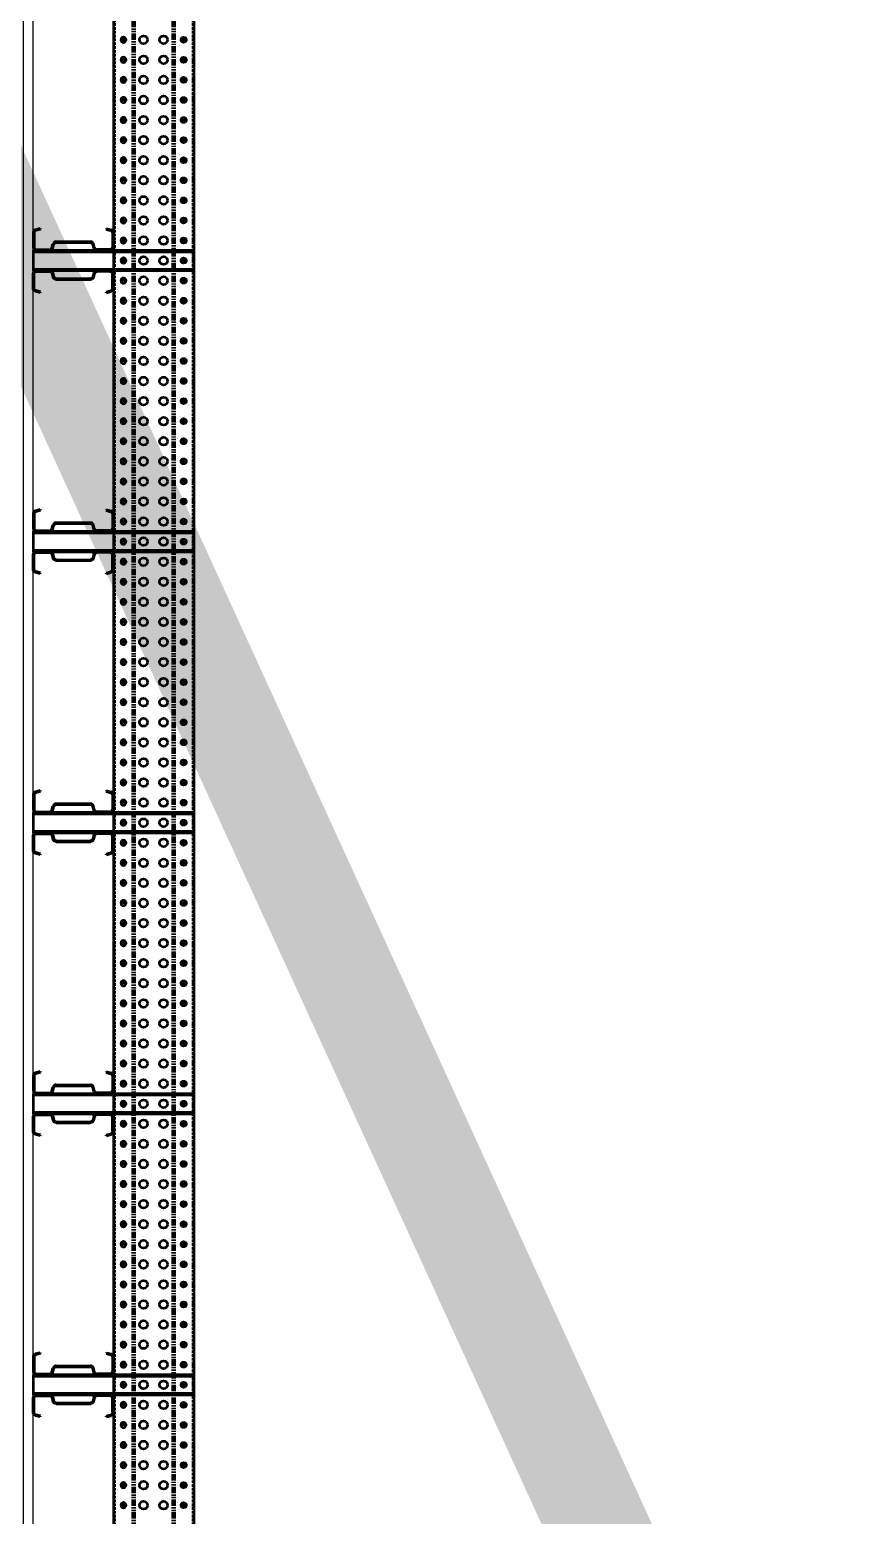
# Model space of a CAD drawing. Header units: millimetres. Extents: x -677815 to 476396, y -125373 to 39000.
# Drawn here: x 471321 to 473368, y -38630 to -34930 of the extents above; entities that cross this region are included whole.
import ezdxf

# ---------------------------------------------------------------- set-up
doc = ezdxf.new("R2010")
doc.units = ezdxf.units.MM
for name, pattern in [('Xref Rapid Pick$0$AM_ISO02W050', [7.5, 6, -1.5]), ('Xref Rapid Pick$0$AM_ISO02W050x2', [3.75, 3, -0.75]), ('Xref Rapid Pick$0$CENTER', [7, 4, -1, 1, -1]), ('Xref Rapid Pick$0$HIDDEN', [9.525, 6.35, -3.175]), ('Xref Rapid Pick$0$PHANTOM2', [31.75, 15.875, -3.175, 3.175, -3.175, 3.175, -3.175])]:
    doc.linetypes.add(name, pattern=pattern)
for name, color, linetype, lineweight in [('AM_BOR', 4, 'Continuous', 25), ('Xref Rapid Pick$0$AM_BOR', 4, 'Continuous', 25), ('Xref Rapid Pick$0$BEAM_SIGMA', 2, 'Continuous', 50), ('Xref Rapid Pick$0$S Cont 2.5', 7, 'Continuous', 50), ('Xref Rapid Pick$0$S Hidden', 9, 'Xref Rapid Pick$0$AM_ISO02W050', 25), ('Xref Rapid Pick$0$Side Channel', 1, 'Continuous', 25)]:
    doc.layers.add(name, color=color, linetype=linetype, lineweight=lineweight)
doc.layers.add('Xref Rapid Pick$0$B', color=4, linetype='Continuous')

# ---------------------------------------------------------------- blocks, each defined once
blk = doc.blocks.new('*U794')
for p, q in [((32175, 25), (-25, 25)), ((32175, -175), (-25, -175))]:
    blk.add_line(p, q)
at = {"color": 8, "linetype": 'Xref Rapid Pick$0$HIDDEN'}
for p, q in [((32175, 22.6), (-25, 22.6)), ((3293.5, 25), (3293.5, 22.6)), ((3306.5, 25), (3306.5, 22.6)), ((3343.5, 25), (3343.5, 22.6)), ((3356.5, 25), (3356.5, 22.6)), ((3393.5, 25), (3393.5, 22.6)), ((3406.5, 25), (3406.5, 22.6)), ((3443.5, 25), (3443.5, 22.6)), ((3456.5, 25), (3456.5, 22.6)), ((3493.5, 25), (3493.5, 22.6)), ((3506.5, 25), (3506.5, 22.6)), ((3543.5, 25), (3543.5, 22.6)), ((3556.5, 25), (3556.5, 22.6)), ((3593.5, 25), (3593.5, 22.6)), ((3606.5, 25), (3606.5, 22.6)), ((3643.5, 25), (3643.5, 22.6)), ((3656.5, 25), (3656.5, 22.6)), ((3693.5, 25), (3693.5, 22.6)), ((3706.5, 25), (3706.5, 22.6)), ((3743.5, 25), (3743.5, 22.6)), ((3756.5, 25), (3756.5, 22.6)), ((3793.5, 25), (3793.5, 22.6)), ((3806.5, 25), (3806.5, 22.6)), ((3843.5, 25), (3843.5, 22.6)), ((3856.5, 25), (3856.5, 22.6)), ((3893.5, 25), (3893.5, 22.6)), ((3906.5, 25), (3906.5, 22.6)), ((3943.5, 25), (3943.5, 22.6)), ((3956.5, 25), (3956.5, 22.6)), ((3993.5, 25), (3993.5, 22.6)), ((4006.5, 25), (4006.5, 22.6)), ((4043.5, 25), (4043.5, 22.6)), ((4056.5, 25), (4056.5, 22.6)), ((4093.5, 25), (4093.5, 22.6)), ((4106.5, 25), (4106.5, 22.6)), ((4143.5, 25), (4143.5, 22.6)), ((4156.5, 25), (4156.5, 22.6)), ((4193.5, 25), (4193.5, 22.6)), ((4206.5, 25), (4206.5, 22.6)), ((4243.5, 25), (4243.5, 22.6)), ((4256.5, 25), (4256.5, 22.6)), ((4293.5, 25), (4293.5, 22.6)), ((4306.5, 25), (4306.5, 22.6)), ((4343.5, 25), (4343.5, 22.6)), ((4356.5, 25), (4356.5, 22.6)), ((4393.5, 25), (4393.5, 22.6)), ((4406.5, 25), (4406.5, 22.6)), ((4443.5, 25), (4443.5, 22.6)), ((4456.5, 25), (4456.5, 22.6)), ((4493.5, 25), (4493.5, 22.6)), ((4506.5, 25), (4506.5, 22.6)), ((4543.5, 25), (4543.5, 22.6)), ((4556.5, 25), (4556.5, 22.6)), ((4593.5, 25), (4593.5, 22.6)), ((4606.5, 25), (4606.5, 22.6)), ((4643.5, 25), (4643.5, 22.6)), ((4656.5, 25), (4656.5, 22.6)), ((4693.5, 25), (4693.5, 22.6)), ((4706.5, 25), (4706.5, 22.6)), ((4743.5, 25), (4743.5, 22.6)), ((4756.5, 25), (4756.5, 22.6)), ((4793.5, 25), (4793.5, 22.6)), ((4806.5, 25), (4806.5, 22.6)), ((4843.5, 25), (4843.5, 22.6)), ((4856.5, 25), (4856.5, 22.6)), ((4893.5, 25), (4893.5, 22.6)), ((4906.5, 25), (4906.5, 22.6)), ((4943.5, 25), (4943.5, 22.6)), ((4956.5, 25), (4956.5, 22.6)), ((4993.5, 25), (4993.5, 22.6)), ((5006.5, 25), (5006.5, 22.6)), ((5043.5, 25), (5043.5, 22.6)), ((5056.5, 25), (5056.5, 22.6)), ((5093.5, 25), (5093.5, 22.6)), ((5106.5, 25), (5106.5, 22.6)), ((5143.5, 25), (5143.5, 22.6)), ((5156.5, 25), (5156.5, 22.6)), ((5193.5, 25), (5193.5, 22.6)), ((5206.5, 25), (5206.5, 22.6)), ((5243.5, 25), (5243.5, 22.6)), ((5256.5, 25), (5256.5, 22.6)), ((5293.5, 25), (5293.5, 22.6)), ((5306.5, 25), (5306.5, 22.6)), ((5343.5, 25), (5343.5, 22.6)), ((5356.5, 25), (5356.5, 22.6)), ((5393.5, 25), (5393.5, 22.6)), ((5406.5, 25), (5406.5, 22.6)), ((5443.5, 25), (5443.5, 22.6)), ((5456.5, 25), (5456.5, 22.6)), ((5493.5, 25), (5493.5, 22.6)), ((5506.5, 25), (5506.5, 22.6)), ((5543.5, 25), (5543.5, 22.6)), ((5556.5, 25), (5556.5, 22.6)), ((5593.5, 25), (5593.5, 22.6)), ((5606.5, 25), (5606.5, 22.6)), ((5643.5, 25), (5643.5, 22.6)), ((5656.5, 25), (5656.5, 22.6)), ((5693.5, 25), (5693.5, 22.6)), ((5706.5, 25), (5706.5, 22.6)), ((5743.5, 25), (5743.5, 22.6)), ((5756.5, 25), (5756.5, 22.6)), ((5793.5, 25), (5793.5, 22.6)), ((5806.5, 25), (5806.5, 22.6)), ((5843.5, 25), (5843.5, 22.6)), ((5856.5, 25), (5856.5, 22.6)), ((5893.5, 25), (5893.5, 22.6)), ((5906.5, 25), (5906.5, 22.6)), ((5943.5, 25), (5943.5, 22.6)), ((5956.5, 25), (5956.5, 22.6)), ((5993.5, 25), (5993.5, 22.6)), ((6006.5, 25), (6006.5, 22.6)), ((6043.5, 25), (6043.5, 22.6)), ((6056.5, 25), (6056.5, 22.6)), ((6093.5, 25), (6093.5, 22.6)), ((6106.5, 25), (6106.5, 22.6)), ((6143.5, 25), (6143.5, 22.6)), ((6156.5, 25), (6156.5, 22.6)), ((6193.5, 25), (6193.5, 22.6)), ((6206.5, 25), (6206.5, 22.6)), ((6243.5, 25), (6243.5, 22.6)), ((6256.5, 25), (6256.5, 22.6)), ((6293.5, 25), (6293.5, 22.6)), ((6306.5, 25), (6306.5, 22.6)), ((6343.5, 25), (6343.5, 22.6)), ((6356.5, 25), (6356.5, 22.6)), ((6393.5, 25), (6393.5, 22.6)), ((6406.5, 25), (6406.5, 22.6)), ((6443.5, 25), (6443.5, 22.6)), ((6456.5, 25), (6456.5, 22.6)), ((6493.5, 25), (6493.5, 22.6)), ((6506.5, 25), (6506.5, 22.6)), ((6543.5, 25), (6543.5, 22.6)), ((6556.5, 25), (6556.5, 22.6)), ((6593.5, 25), (6593.5, 22.6)), ((6606.5, 25), (6606.5, 22.6)), ((6643.5, 25), (6643.5, 22.6)), ((6656.5, 25), (6656.5, 22.6)), ((6693.5, 25), (6693.5, 22.6)), ((6706.5, 25), (6706.5, 22.6)), ((6743.5, 25), (6743.5, 22.6)), ((6756.5, 25), (6756.5, 22.6)), ((6793.5, 25), (6793.5, 22.6)), ((6806.5, 25), (6806.5, 22.6)), ((6843.5, 25), (6843.5, 22.6)), ((6856.5, 25), (6856.5, 22.6)), ((6893.5, 25), (6893.5, 22.6)), ((6906.5, 25), (6906.5, 22.6)), ((6943.5, 25), (6943.5, 22.6)), ((6956.5, 25), (6956.5, 22.6)), ((32175, -172.6), (-25, -172.6)), ((3293.5, -172.6), (3293.5, -175)), ((3306.5, -172.6), (3306.5, -175)), ((3343.5, -172.6), (3343.5, -175)), ((3356.5, -172.6), (3356.5, -175)), ((3393.5, -172.6), (3393.5, -175)), ((3406.5, -172.6), (3406.5, -175)), ((3443.5, -172.6), (3443.5, -175)), ((3456.5, -172.6), (3456.5, -175)), ((3493.5, -172.6), (3493.5, -175)), ((3506.5, -172.6), (3506.5, -175)), ((3543.5, -172.6), (3543.5, -175)), ((3556.5, -172.6), (3556.5, -175)), ((3593.5, -172.6), (3593.5, -175)), ((3606.5, -172.6), (3606.5, -175)), ((3643.5, -172.6), (3643.5, -175)), ((3656.5, -172.6), (3656.5, -175)), ((3693.5, -172.6), (3693.5, -175)), ((3706.5, -172.6), (3706.5, -175)), ((3743.5, -172.6), (3743.5, -175)), ((3756.5, -172.6), (3756.5, -175)), ((3793.5, -172.6), (3793.5, -175)), ((3806.5, -172.6), (3806.5, -175)), ((3843.5, -172.6), (3843.5, -175)), ((3856.5, -172.6), (3856.5, -175)), ((3893.5, -172.6), (3893.5, -175)), ((3906.5, -172.6), (3906.5, -175)), ((3943.5, -172.6), (3943.5, -175)), ((3956.5, -172.6), (3956.5, -175)), ((3993.5, -172.6), (3993.5, -175)), ((4006.5, -172.6), (4006.5, -175)), ((4043.5, -172.6), (4043.5, -175)), ((4056.5, -172.6), (4056.5, -175)), ((4093.5, -172.6), (4093.5, -175)), ((4106.5, -172.6), (4106.5, -175)), ((4143.5, -172.6), (4143.5, -175)), ((4156.5, -172.6), (4156.5, -175)), ((4193.5, -172.6), (4193.5, -175)), ((4206.5, -172.6), (4206.5, -175)), ((4243.5, -172.6), (4243.5, -175)), ((4256.5, -172.6), (4256.5, -175)), ((4293.5, -172.6), (4293.5, -175)), ((4306.5, -172.6), (4306.5, -175)), ((4343.5, -172.6), (4343.5, -175)), ((4356.5, -172.6), (4356.5, -175)), ((4393.5, -172.6), (4393.5, -175)), ((4406.5, -172.6), (4406.5, -175)), ((4443.5, -172.6), (4443.5, -175)), ((4456.5, -172.6), (4456.5, -175)), ((4493.5, -172.6), (4493.5, -175)), ((4506.5, -172.6), (4506.5, -175)), ((4543.5, -172.6), (4543.5, -175)), ((4556.5, -172.6), (4556.5, -175)), ((4593.5, -172.6), (4593.5, -175)), ((4606.5, -172.6), (4606.5, -175)), ((4643.5, -172.6), (4643.5, -175)), ((4656.5, -172.6), (4656.5, -175)), ((4693.5, -172.6), (4693.5, -175)), ((4706.5, -172.6), (4706.5, -175)), ((4743.5, -172.6), (4743.5, -175)), ((4756.5, -172.6), (4756.5, -175)), ((4793.5, -172.6), (4793.5, -175)), ((4806.5, -172.6), (4806.5, -175)), ((4843.5, -172.6), (4843.5, -175)), ((4856.5, -172.6), (4856.5, -175)), ((4893.5, -172.6), (4893.5, -175)), ((4906.5, -172.6), (4906.5, -175)), ((4943.5, -172.6), (4943.5, -175)), ((4956.5, -172.6), (4956.5, -175)), ((4993.5, -172.6), (4993.5, -175)), ((5006.5, -172.6), (5006.5, -175)), ((5043.5, -172.6), (5043.5, -175)), ((5056.5, -172.6), (5056.5, -175)), ((5093.5, -172.6), (5093.5, -175)), ((5106.5, -172.6), (5106.5, -175)), ((5143.5, -172.6), (5143.5, -175)), ((5156.5, -172.6), (5156.5, -175)), ((5193.5, -172.6), (5193.5, -175)), ((5206.5, -172.6), (5206.5, -175)), ((5243.5, -172.6), (5243.5, -175)), ((5256.5, -172.6), (5256.5, -175)), ((5293.5, -172.6), (5293.5, -175)), ((5306.5, -172.6), (5306.5, -175)), ((5343.5, -172.6), (5343.5, -175)), ((5356.5, -172.6), (5356.5, -175)), ((5393.5, -172.6), (5393.5, -175)), ((5406.5, -172.6), (5406.5, -175)), ((5443.5, -172.6), (5443.5, -175)), ((5456.5, -172.6), (5456.5, -175)), ((5493.5, -172.6), (5493.5, -175)), ((5506.5, -172.6), (5506.5, -175)), ((5543.5, -172.6), (5543.5, -175)), ((5556.5, -172.6), (5556.5, -175)), ((5593.5, -172.6), (5593.5, -175)), ((5606.5, -172.6), (5606.5, -175)), ((5643.5, -172.6), (5643.5, -175)), ((5656.5, -172.6), (5656.5, -175)), ((5693.5, -172.6), (5693.5, -175)), ((5706.5, -172.6), (5706.5, -175)), ((5743.5, -172.6), (5743.5, -175)), ((5756.5, -172.6), (5756.5, -175)), ((5793.5, -172.6), (5793.5, -175)), ((5806.5, -172.6), (5806.5, -175)), ((5843.5, -172.6), (5843.5, -175)), ((5856.5, -172.6), (5856.5, -175)), ((5893.5, -172.6), (5893.5, -175)), ((5906.5, -172.6), (5906.5, -175)), ((5943.5, -172.6), (5943.5, -175)), ((5956.5, -172.6), (5956.5, -175)), ((5993.5, -172.6), (5993.5, -175)), ((6006.5, -172.6), (6006.5, -175)), ((6043.5, -172.6), (6043.5, -175)), ((6056.5, -172.6), (6056.5, -175)), ((6093.5, -172.6), (6093.5, -175)), ((6106.5, -172.6), (6106.5, -175)), ((6143.5, -172.6), (6143.5, -175)), ((6156.5, -172.6), (6156.5, -175)), ((6193.5, -172.6), (6193.5, -175)), ((6206.5, -172.6), (6206.5, -175)), ((6243.5, -172.6), (6243.5, -175)), ((6256.5, -172.6), (6256.5, -175)), ((6293.5, -172.6), (6293.5, -175)), ((6306.5, -172.6), (6306.5, -175)), ((6343.5, -172.6), (6343.5, -175)), ((6356.5, -172.6), (6356.5, -175)), ((6393.5, -172.6), (6393.5, -175)), ((6406.5, -172.6), (6406.5, -175)), ((6443.5, -172.6), (6443.5, -175)), ((6456.5, -172.6), (6456.5, -175)), ((6493.5, -172.6), (6493.5, -175)), ((6506.5, -172.6), (6506.5, -175)), ((6543.5, -172.6), (6543.5, -175)), ((6556.5, -172.6), (6556.5, -175)), ((6593.5, -172.6), (6593.5, -175)), ((6606.5, -172.6), (6606.5, -175)), ((6643.5, -172.6), (6643.5, -175)), ((6656.5, -172.6), (6656.5, -175)), ((6693.5, -172.6), (6693.5, -175)), ((6706.5, -172.6), (6706.5, -175)), ((6743.5, -172.6), (6743.5, -175)), ((6756.5, -172.6), (6756.5, -175)), ((6793.5, -172.6), (6793.5, -175)), ((6806.5, -172.6), (6806.5, -175)), ((6843.5, -172.6), (6843.5, -175)), ((6856.5, -172.6), (6856.5, -175)), ((6893.5, -172.6), (6893.5, -175)), ((6906.5, -172.6), (6906.5, -175)), ((6943.5, -172.6), (6943.5, -175)), ((6956.5, -172.6), (6956.5, -175))]:
    blk.add_line(p, q, dxfattribs=at)
at = {"color": 8, "linetype": 'Xref Rapid Pick$0$CENTER'}
for p, q in [((3308.5, 0), (3291.5, 0)), ((3300, 27), (3300, 20.6)), ((3300, -8.5), (3300, 8.5)), ((3358.5, 0), (3341.5, 0)), ((3350, 27), (3350, 20.6)), ((3350, -8.5), (3350, 8.5)), ((3408.5, 0), (3391.5, 0)), ((3400, 27), (3400, 20.6)), ((3400, -8.5), (3400, 8.5)), ((3458.5, 0), (3441.5, 0)), ((3450, 27), (3450, 20.6)), ((3450, -8.5), (3450, 8.5)), ((3508.5, 0), (3491.5, 0)), ((3500, 27), (3500, 20.6)), ((3500, -8.5), (3500, 8.5)), ((3558.5, 0), (3541.5, 0)), ((3550, 27), (3550, 20.6)), ((3550, -8.5), (3550, 8.5)), ((3608.5, 0), (3591.5, 0)), ((3600, 27), (3600, 20.6)), ((3600, -8.5), (3600, 8.5)), ((3658.5, 0), (3641.5, 0)), ((3650, 27), (3650, 20.6)), ((3650, -8.5), (3650, 8.5)), ((3708.5, 0), (3691.5, 0)), ((3700, 27), (3700, 20.6)), ((3700, -8.5), (3700, 8.5)), ((3758.5, 0), (3741.5, 0)), ((3750, 27), (3750, 20.6)), ((3750, -8.5), (3750, 8.5)), ((3808.5, 0), (3791.5, 0)), ((3800, 27), (3800, 20.6)), ((3800, -8.5), (3800, 8.5)), ((3858.5, 0), (3841.5, 0)), ((3850, 27), (3850, 20.6)), ((3850, -8.5), (3850, 8.5)), ((3908.5, 0), (3891.5, 0)), ((3900, 27), (3900, 20.6)), ((3900, -8.5), (3900, 8.5)), ((3958.5, 0), (3941.5, 0)), ((3950, 27), (3950, 20.6)), ((3950, -8.5), (3950, 8.5)), ((4008.5, 0), (3991.5, 0)), ((4000, 27), (4000, 20.6)), ((4000, -8.5), (4000, 8.5)), ((4058.5, 0), (4041.5, 0)), ((4050, 27), (4050, 20.6)), ((4050, -8.5), (4050, 8.5)), ((4108.5, 0), (4091.5, 0)), ((4100, 27), (4100, 20.6)), ((4100, -8.5), (4100, 8.5)), ((4158.5, 0), (4141.5, 0)), ((4150, 27), (4150, 20.6)), ((4150, -8.5), (4150, 8.5)), ((4208.5, 0), (4191.5, 0)), ((4200, 27), (4200, 20.6)), ((4200, -8.5), (4200, 8.5)), ((4258.5, 0), (4241.5, 0)), ((4250, 27), (4250, 20.6)), ((4250, -8.5), (4250, 8.5)), ((4308.5, 0), (4291.5, 0)), ((4300, 27), (4300, 20.6)), ((4300, -8.5), (4300, 8.5)), ((4358.5, 0), (4341.5, 0)), ((4350, 27), (4350, 20.6)), ((4350, -8.5), (4350, 8.5)), ((4408.5, 0), (4391.5, 0)), ((4400, 27), (4400, 20.6)), ((4400, -8.5), (4400, 8.5)), ((4458.5, 0), (4441.5, 0)), ((4450, 27), (4450, 20.6)), ((4450, -8.5), (4450, 8.5)), ((4508.5, 0), (4491.5, 0)), ((4500, 27), (4500, 20.6)), ((4500, -8.5), (4500, 8.5)), ((4558.5, 0), (4541.5, 0)), ((4550, 27), (4550, 20.6)), ((4550, -8.5), (4550, 8.5)), ((4608.5, 0), (4591.5, 0)), ((4600, 27), (4600, 20.6)), ((4600, -8.5), (4600, 8.5)), ((4658.5, 0), (4641.5, 0)), ((4650, 27), (4650, 20.6)), ((4650, -8.5), (4650, 8.5)), ((4708.5, 0), (4691.5, 0)), ((4700, 27), (4700, 20.6)), ((4700, -8.5), (4700, 8.5)), ((4758.5, 0), (4741.5, 0)), ((4750, 27), (4750, 20.6)), ((4750, -8.5), (4750, 8.5)), ((4808.5, 0), (4791.5, 0)), ((4800, 27), (4800, 20.6)), ((4800, -8.5), (4800, 8.5)), ((4858.5, 0), (4841.5, 0)), ((4850, 27), (4850, 20.6)), ((4850, -8.5), (4850, 8.5)), ((4908.5, 0), (4891.5, 0)), ((4900, 27), (4900, 20.6)), ((4900, -8.5), (4900, 8.5)), ((4958.5, 0), (4941.5, 0)), ((4950, 27), (4950, 20.6)), ((4950, -8.5), (4950, 8.5)), ((5008.5, 0), (4991.5, 0)), ((5000, 27), (5000, 20.6)), ((5000, -8.5), (5000, 8.5)), ((5058.5, 0), (5041.5, 0)), ((5050, 27), (5050, 20.6)), ((5050, -8.5), (5050, 8.5)), ((5108.5, 0), (5091.5, 0)), ((5100, 27), (5100, 20.6)), ((5100, -8.5), (5100, 8.5)), ((5158.5, 0), (5141.5, 0)), ((5150, 27), (5150, 20.6)), ((5150, -8.5), (5150, 8.5)), ((5208.5, 0), (5191.5, 0)), ((5200, 27), (5200, 20.6)), ((5200, -8.5), (5200, 8.5)), ((5258.5, 0), (5241.5, 0)), ((5250, 27), (5250, 20.6)), ((5250, -8.5), (5250, 8.5)), ((5308.5, 0), (5291.5, 0)), ((5300, 27), (5300, 20.6)), ((5300, -8.5), (5300, 8.5)), ((5358.5, 0), (5341.5, 0)), ((5350, 27), (5350, 20.6)), ((5350, -8.5), (5350, 8.5)), ((5408.5, 0), (5391.5, 0)), ((5400, 27), (5400, 20.6)), ((5400, -8.5), (5400, 8.5)), ((5458.5, 0), (5441.5, 0)), ((5450, 27), (5450, 20.6)), ((5450, -8.5), (5450, 8.5)), ((5508.5, 0), (5491.5, 0)), ((5500, 27), (5500, 20.6)), ((5500, -8.5), (5500, 8.5)), ((5558.5, 0), (5541.5, 0)), ((5550, 27), (5550, 20.6)), ((5550, -8.5), (5550, 8.5)), ((5608.5, 0), (5591.5, 0)), ((5600, 27), (5600, 20.6)), ((5600, -8.5), (5600, 8.5)), ((5658.5, 0), (5641.5, 0)), ((5650, 27), (5650, 20.6)), ((5650, -8.5), (5650, 8.5)), ((5708.5, 0), (5691.5, 0)), ((5700, 27), (5700, 20.6)), ((5700, -8.5), (5700, 8.5)), ((5758.5, 0), (5741.5, 0)), ((5750, 27), (5750, 20.6)), ((5750, -8.5), (5750, 8.5)), ((5808.5, 0), (5791.5, 0)), ((5800, 27), (5800, 20.6)), ((5800, -8.5), (5800, 8.5)), ((5858.5, 0), (5841.5, 0)), ((5850, 27), (5850, 20.6)), ((5850, -8.5), (5850, 8.5)), ((5908.5, 0), (5891.5, 0)), ((5900, 27), (5900, 20.6)), ((5900, -8.5), (5900, 8.5)), ((5958.5, 0), (5941.5, 0)), ((5950, 27), (5950, 20.6)), ((5950, -8.5), (5950, 8.5)), ((6008.5, 0), (5991.5, 0)), ((6000, 27), (6000, 20.6)), ((6000, -8.5), (6000, 8.5)), ((6058.5, 0), (6041.5, 0)), ((6050, 27), (6050, 20.6)), ((6050, -8.5), (6050, 8.5)), ((6108.5, 0), (6091.5, 0)), ((6100, 27), (6100, 20.6)), ((6100, -8.5), (6100, 8.5)), ((6158.5, 0), (6141.5, 0)), ((6150, 27), (6150, 20.6)), ((6150, -8.5), (6150, 8.5)), ((6208.5, 0), (6191.5, 0)), ((6200, 27), (6200, 20.6)), ((6200, -8.5), (6200, 8.5)), ((6258.5, 0), (6241.5, 0)), ((6250, 27), (6250, 20.6)), ((6250, -8.5), (6250, 8.5)), ((6308.5, 0), (6291.5, 0)), ((6300, 27), (6300, 20.6)), ((6300, -8.5), (6300, 8.5)), ((6358.5, 0), (6341.5, 0)), ((6350, 27), (6350, 20.6)), ((6350, -8.5), (6350, 8.5)), ((6408.5, 0), (6391.5, 0)), ((6400, 27), (6400, 20.6)), ((6400, -8.5), (6400, 8.5)), ((6458.5, 0), (6441.5, 0)), ((6450, 27), (6450, 20.6)), ((6450, -8.5), (6450, 8.5)), ((6508.5, 0), (6491.5, 0)), ((6500, 27), (6500, 20.6)), ((6500, -8.5), (6500, 8.5)), ((6558.5, 0), (6541.5, 0)), ((6550, 27), (6550, 20.6)), ((6550, -8.5), (6550, 8.5)), ((6608.5, 0), (6591.5, 0)), ((6600, 27), (6600, 20.6)), ((6600, -8.5), (6600, 8.5)), ((6658.5, 0), (6641.5, 0)), ((6650, 27), (6650, 20.6)), ((6650, -8.5), (6650, 8.5)), ((6708.5, 0), (6691.5, 0)), ((6700, 27), (6700, 20.6)), ((6700, -8.5), (6700, 8.5)), ((6758.5, 0), (6741.5, 0)), ((6750, 27), (6750, 20.6)), ((6750, -8.5), (6750, 8.5)), ((6808.5, 0), (6791.5, 0)), ((6800, 27), (6800, 20.6)), ((6800, -8.5), (6800, 8.5)), ((6858.5, 0), (6841.5, 0)), ((6850, 27), (6850, 20.6)), ((6850, -8.5), (6850, 8.5)), ((6908.5, 0), (6891.5, 0)), ((6900, 27), (6900, 20.6)), ((6900, -8.5), (6900, 8.5)), ((6958.5, 0), (6941.5, 0)), ((6950, 27), (6950, 20.6)), ((6950, -8.5), (6950, 8.5)), ((3300, -158.5), (3300, -141.5)), ((3350, -158.5), (3350, -141.5)), ((3400, -158.5), (3400, -141.5)), ((3450, -158.5), (3450, -141.5)), ((3500, -158.5), (3500, -141.5)), ((3550, -158.5), (3550, -141.5)), ((3600, -158.5), (3600, -141.5)), ((3650, -158.5), (3650, -141.5)), ((3700, -158.5), (3700, -141.5)), ((3750, -158.5), (3750, -141.5)), ((3800, -158.5), (3800, -141.5)), ((3850, -158.5), (3850, -141.5)), ((3900, -158.5), (3900, -141.5)), ((3950, -158.5), (3950, -141.5)), ((4000, -158.5), (4000, -141.5)), ((4050, -158.5), (4050, -141.5)), ((4100, -158.5), (4100, -141.5)), ((4150, -158.5), (4150, -141.5)), ((4200, -158.5), (4200, -141.5)), ((4250, -158.5), (4250, -141.5)), ((4300, -158.5), (4300, -141.5)), ((4350, -158.5), (4350, -141.5)), ((4400, -158.5), (4400, -141.5)), ((4450, -158.5), (4450, -141.5)), ((4500, -158.5), (4500, -141.5)), ((4550, -158.5), (4550, -141.5)), ((4600, -158.5), (4600, -141.5)), ((4650, -158.5), (4650, -141.5)), ((4700, -158.5), (4700, -141.5)), ((4750, -158.5), (4750, -141.5)), ((4800, -158.5), (4800, -141.5)), ((4850, -158.5), (4850, -141.5)), ((4900, -158.5), (4900, -141.5)), ((4950, -158.5), (4950, -141.5)), ((5000, -158.5), (5000, -141.5)), ((5050, -158.5), (5050, -141.5)), ((5100, -158.5), (5100, -141.5)), ((5150, -158.5), (5150, -141.5)), ((5200, -158.5), (5200, -141.5)), ((5250, -158.5), (5250, -141.5)), ((5300, -158.5), (5300, -141.5)), ((5350, -158.5), (5350, -141.5)), ((5400, -158.5), (5400, -141.5)), ((5450, -158.5), (5450, -141.5)), ((5500, -158.5), (5500, -141.5)), ((5550, -158.5), (5550, -141.5)), ((5600, -158.5), (5600, -141.5)), ((5650, -158.5), (5650, -141.5)), ((5700, -158.5), (5700, -141.5)), ((5750, -158.5), (5750, -141.5)), ((5800, -158.5), (5800, -141.5)), ((5850, -158.5), (5850, -141.5)), ((5900, -158.5), (5900, -141.5)), ((5950, -158.5), (5950, -141.5)), ((6000, -158.5), (6000, -141.5)), ((6050, -158.5), (6050, -141.5)), ((6100, -158.5), (6100, -141.5)), ((6150, -158.5), (6150, -141.5)), ((6200, -158.5), (6200, -141.5)), ((6250, -158.5), (6250, -141.5)), ((6300, -158.5), (6300, -141.5)), ((6350, -158.5), (6350, -141.5)), ((6400, -158.5), (6400, -141.5)), ((6450, -158.5), (6450, -141.5)), ((6500, -158.5), (6500, -141.5)), ((6550, -158.5), (6550, -141.5)), ((6600, -158.5), (6600, -141.5)), ((6650, -158.5), (6650, -141.5)), ((6700, -158.5), (6700, -141.5)), ((6750, -158.5), (6750, -141.5)), ((6800, -158.5), (6800, -141.5)), ((6850, -158.5), (6850, -141.5)), ((6900, -158.5), (6900, -141.5)), ((6950, -158.5), (6950, -141.5)), ((3308.5, -150), (3291.5, -150)), ((3300, -170.6), (3300, -177)), ((3358.5, -150), (3341.5, -150)), ((3350, -170.6), (3350, -177)), ((3408.5, -150), (3391.5, -150)), ((3400, -170.6), (3400, -177)), ((3458.5, -150), (3441.5, -150)), ((3450, -170.6), (3450, -177)), ((3508.5, -150), (3491.5, -150)), ((3500, -170.6), (3500, -177)), ((3558.5, -150), (3541.5, -150)), ((3550, -170.6), (3550, -177)), ((3608.5, -150), (3591.5, -150)), ((3600, -170.6), (3600, -177)), ((3658.5, -150), (3641.5, -150)), ((3650, -170.6), (3650, -177)), ((3708.5, -150), (3691.5, -150)), ((3700, -170.6), (3700, -177)), ((3758.5, -150), (3741.5, -150)), ((3750, -170.6), (3750, -177)), ((3808.5, -150), (3791.5, -150)), ((3800, -170.6), (3800, -177)), ((3858.5, -150), (3841.5, -150)), ((3850, -170.6), (3850, -177)), ((3908.5, -150), (3891.5, -150)), ((3900, -170.6), (3900, -177)), ((3958.5, -150), (3941.5, -150)), ((3950, -170.6), (3950, -177)), ((4008.5, -150), (3991.5, -150)), ((4000, -170.6), (4000, -177)), ((4058.5, -150), (4041.5, -150)), ((4050, -170.6), (4050, -177)), ((4108.5, -150), (4091.5, -150)), ((4100, -170.6), (4100, -177)), ((4158.5, -150), (4141.5, -150)), ((4150, -170.6), (4150, -177)), ((4208.5, -150), (4191.5, -150)), ((4200, -170.6), (4200, -177)), ((4258.5, -150), (4241.5, -150)), ((4250, -170.6), (4250, -177)), ((4308.5, -150), (4291.5, -150)), ((4300, -170.6), (4300, -177)), ((4358.5, -150), (4341.5, -150)), ((4350, -170.6), (4350, -177)), ((4408.5, -150), (4391.5, -150)), ((4400, -170.6), (4400, -177)), ((4458.5, -150), (4441.5, -150)), ((4450, -170.6), (4450, -177)), ((4508.5, -150), (4491.5, -150)), ((4500, -170.6), (4500, -177)), ((4558.5, -150), (4541.5, -150)), ((4550, -170.6), (4550, -177)), ((4608.5, -150), (4591.5, -150)), ((4600, -170.6), (4600, -177)), ((4658.5, -150), (4641.5, -150)), ((4650, -170.6), (4650, -177)), ((4708.5, -150), (4691.5, -150)), ((4700, -170.6), (4700, -177)), ((4758.5, -150), (4741.5, -150)), ((4750, -170.6), (4750, -177)), ((4808.5, -150), (4791.5, -150)), ((4800, -170.6), (4800, -177)), ((4858.5, -150), (4841.5, -150)), ((4850, -170.6), (4850, -177)), ((4908.5, -150), (4891.5, -150)), ((4900, -170.6), (4900, -177)), ((4958.5, -150), (4941.5, -150)), ((4950, -170.6), (4950, -177)), ((5008.5, -150), (4991.5, -150)), ((5000, -170.6), (5000, -177)), ((5058.5, -150), (5041.5, -150)), ((5050, -170.6), (5050, -177)), ((5108.5, -150), (5091.5, -150)), ((5100, -170.6), (5100, -177)), ((5158.5, -150), (5141.5, -150)), ((5150, -170.6), (5150, -177)), ((5208.5, -150), (5191.5, -150)), ((5200, -170.6), (5200, -177)), ((5258.5, -150), (5241.5, -150)), ((5250, -170.6), (5250, -177)), ((5308.5, -150), (5291.5, -150)), ((5300, -170.6), (5300, -177)), ((5358.5, -150), (5341.5, -150)), ((5350, -170.6), (5350, -177)), ((5408.5, -150), (5391.5, -150)), ((5400, -170.6), (5400, -177)), ((5458.5, -150), (5441.5, -150)), ((5450, -170.6), (5450, -177)), ((5508.5, -150), (5491.5, -150)), ((5500, -170.6), (5500, -177)), ((5558.5, -150), (5541.5, -150)), ((5550, -170.6), (5550, -177)), ((5608.5, -150), (5591.5, -150)), ((5600, -170.6), (5600, -177)), ((5658.5, -150), (5641.5, -150)), ((5650, -170.6), (5650, -177)), ((5708.5, -150), (5691.5, -150)), ((5700, -170.6), (5700, -177)), ((5758.5, -150), (5741.5, -150)), ((5750, -170.6), (5750, -177)), ((5808.5, -150), (5791.5, -150)), ((5800, -170.6), (5800, -177)), ((5858.5, -150), (5841.5, -150)), ((5850, -170.6), (5850, -177)), ((5908.5, -150), (5891.5, -150)), ((5900, -170.6), (5900, -177)), ((5958.5, -150), (5941.5, -150)), ((5950, -170.6), (5950, -177)), ((6008.5, -150), (5991.5, -150)), ((6000, -170.6), (6000, -177)), ((6058.5, -150), (6041.5, -150)), ((6050, -170.6), (6050, -177)), ((6108.5, -150), (6091.5, -150)), ((6100, -170.6), (6100, -177)), ((6158.5, -150), (6141.5, -150)), ((6150, -170.6), (6150, -177)), ((6208.5, -150), (6191.5, -150)), ((6200, -170.6), (6200, -177)), ((6258.5, -150), (6241.5, -150)), ((6250, -170.6), (6250, -177)), ((6308.5, -150), (6291.5, -150)), ((6300, -170.6), (6300, -177)), ((6358.5, -150), (6341.5, -150)), ((6350, -170.6), (6350, -177)), ((6408.5, -150), (6391.5, -150)), ((6400, -170.6), (6400, -177)), ((6458.5, -150), (6441.5, -150)), ((6450, -170.6), (6450, -177)), ((6508.5, -150), (6491.5, -150)), ((6500, -170.6), (6500, -177)), ((6558.5, -150), (6541.5, -150)), ((6550, -170.6), (6550, -177)), ((6608.5, -150), (6591.5, -150)), ((6600, -170.6), (6600, -177)), ((6658.5, -150), (6641.5, -150)), ((6650, -170.6), (6650, -177)), ((6708.5, -150), (6691.5, -150)), ((6700, -170.6), (6700, -177)), ((6758.5, -150), (6741.5, -150)), ((6750, -170.6), (6750, -177)), ((6808.5, -150), (6791.5, -150)), ((6800, -170.6), (6800, -177)), ((6858.5, -150), (6841.5, -150)), ((6850, -170.6), (6850, -177)), ((6908.5, -150), (6891.5, -150)), ((6900, -170.6), (6900, -177)), ((6958.5, -150), (6941.5, -150)), ((6950, -170.6), (6950, -177))]:
    blk.add_line(p, q, dxfattribs=at)
at = {"color": 9, "linetype": 'Xref Rapid Pick$0$PHANTOM2'}
for p, q in [((32175, -22.5), (-25, -22.5)), ((32175, -27.9), (-25, -27.9)), ((32175, -122.1), (-25, -122.1)), ((32175, -127.5), (-25, -127.5))]:
    blk.add_line(p, q, dxfattribs=at)
at = {"extrusion": (0, 0, -1)}
for centre in [(-3300, 0), (-3350, 0), (-3400, 0), (-3450, 0), (-3500, 0), (-3550, 0), (-3600, 0), (-3650, 0), (-3700, 0), (-3750, 0), (-3800, 0), (-3850, 0), (-3900, 0), (-3950, 0), (-4000, 0), (-4050, 0), (-4100, 0), (-4150, 0), (-4200, 0), (-4250, 0), (-4300, 0), (-4350, 0), (-4400, 0), (-4450, 0), (-4500, 0), (-4550, 0), (-4600, 0), (-4650, 0), (-4700, 0), (-4750, 0), (-4800, 0), (-4850, 0), (-4900, 0), (-4950, 0), (-5000, 0), (-5050, 0), (-5100, 0), (-5150, 0), (-5200, 0), (-5250, 0), (-5300, 0), (-5350, 0), (-5400, 0), (-5450, 0), (-5500, 0), (-5550, 0), (-5600, 0), (-5650, 0), (-5700, 0), (-5750, 0), (-5800, 0), (-5850, 0), (-5900, 0), (-5950, 0), (-6000, 0), (-6050, 0), (-6100, 0), (-6150, 0), (-6200, 0), (-6250, 0), (-6300, 0), (-6350, 0), (-6400, 0), (-6450, 0), (-6500, 0), (-6550, 0), (-6600, 0), (-6650, 0), (-6700, 0), (-6750, 0), (-6800, 0), (-6850, 0), (-6900, 0), (-6950, 0)]:
    blk.add_circle(centre, 6.5, dxfattribs=at)
for centre, radius in [((3300, -50), 10), ((3350, -50), 10), ((3400, -50), 10), ((3450, -50), 10), ((3500, -50), 10), ((3550, -50), 10), ((3600, -50), 10), ((3650, -50), 10), ((3700, -50), 10), ((3750, -50), 10), ((3800, -50), 10), ((3850, -50), 10), ((3900, -50), 10), ((3950, -50), 10), ((4000, -50), 10), ((4050, -50), 10), ((4100, -50), 10), ((4150, -50), 10), ((4200, -50), 10), ((4250, -50), 10), ((4300, -50), 10), ((4350, -50), 10), ((4400, -50), 10), ((4450, -50), 10), ((4500, -50), 10), ((4550, -50), 10), ((4600, -50), 10), ((4650, -50), 10), ((4700, -50), 10), ((4750, -50), 10), ((4800, -50), 10), ((4850, -50), 10), ((4900, -50), 10), ((4950, -50), 10), ((5000, -50), 10), ((5050, -50), 10), ((5100, -50), 10), ((5150, -50), 10), ((5200, -50), 10), ((5250, -50), 10), ((5300, -50), 10), ((5350, -50), 10), ((5400, -50), 10), ((5450, -50), 10), ((5500, -50), 10), ((5550, -50), 10), ((5600, -50), 10), ((5650, -50), 10), ((5700, -50), 10), ((5750, -50), 10), ((5800, -50), 10), ((5850, -50), 10), ((5900, -50), 10), ((5950, -50), 10), ((6000, -50), 10), ((6050, -50), 10), ((6100, -50), 10), ((6150, -50), 10), ((6200, -50), 10), ((6250, -50), 10), ((6300, -50), 10), ((6350, -50), 10), ((6400, -50), 10), ((6450, -50), 10), ((6500, -50), 10), ((6550, -50), 10), ((6600, -50), 10), ((6650, -50), 10), ((6700, -50), 10), ((6750, -50), 10), ((6800, -50), 10), ((6850, -50), 10), ((6900, -50), 10), ((6950, -50), 10), ((3300, -100), 10), ((3350, -100), 10), ((3400, -100), 10), ((3450, -100), 10), ((3500, -100), 10), ((3550, -100), 10), ((3600, -100), 10), ((3650, -100), 10), ((3700, -100), 10), ((3750, -100), 10), ((3800, -100), 10), ((3850, -100), 10), ((3900, -100), 10), ((3950, -100), 10), ((4000, -100), 10), ((4050, -100), 10), ((4100, -100), 10), ((4150, -100), 10), ((4200, -100), 10), ((4250, -100), 10), ((4300, -100), 10), ((4350, -100), 10), ((4400, -100), 10), ((4450, -100), 10), ((4500, -100), 10), ((4550, -100), 10), ((4600, -100), 10), ((4650, -100), 10), ((4700, -100), 10), ((4750, -100), 10), ((4800, -100), 10), ((4850, -100), 10), ((4900, -100), 10), ((4950, -100), 10), ((5000, -100), 10), ((5050, -100), 10), ((5100, -100), 10), ((5150, -100), 10), ((5200, -100), 10), ((5250, -100), 10), ((5300, -100), 10), ((5350, -100), 10), ((5400, -100), 10), ((5450, -100), 10), ((5500, -100), 10), ((5550, -100), 10), ((5600, -100), 10), ((5650, -100), 10), ((5700, -100), 10), ((5750, -100), 10), ((5800, -100), 10), ((5850, -100), 10), ((5900, -100), 10), ((5950, -100), 10), ((6000, -100), 10), ((6050, -100), 10), ((6100, -100), 10), ((6150, -100), 10), ((6200, -100), 10), ((6250, -100), 10), ((6300, -100), 10), ((6350, -100), 10), ((6400, -100), 10), ((6450, -100), 10), ((6500, -100), 10), ((6550, -100), 10), ((6600, -100), 10), ((6650, -100), 10), ((6700, -100), 10), ((6750, -100), 10), ((6800, -100), 10), ((6850, -100), 10), ((6900, -100), 10), ((6950, -100), 10), ((3300, -150), 6.5), ((3350, -150), 6.5), ((3400, -150), 6.5), ((3450, -150), 6.5), ((3500, -150), 6.5), ((3550, -150), 6.5), ((3600, -150), 6.5), ((3650, -150), 6.5), ((3700, -150), 6.5), ((3750, -150), 6.5), ((3800, -150), 6.5), ((3850, -150), 6.5), ((3900, -150), 6.5), ((3950, -150), 6.5), ((4000, -150), 6.5), ((4050, -150), 6.5), ((4100, -150), 6.5), ((4150, -150), 6.5), ((4200, -150), 6.5), ((4250, -150), 6.5), ((4300, -150), 6.5), ((4350, -150), 6.5), ((4400, -150), 6.5), ((4450, -150), 6.5), ((4500, -150), 6.5), ((4550, -150), 6.5), ((4600, -150), 6.5), ((4650, -150), 6.5), ((4700, -150), 6.5), ((4750, -150), 6.5), ((4800, -150), 6.5), ((4850, -150), 6.5), ((4900, -150), 6.5), ((4950, -150), 6.5), ((5000, -150), 6.5), ((5050, -150), 6.5), ((5100, -150), 6.5), ((5150, -150), 6.5), ((5200, -150), 6.5), ((5250, -150), 6.5), ((5300, -150), 6.5), ((5350, -150), 6.5), ((5400, -150), 6.5), ((5450, -150), 6.5), ((5500, -150), 6.5), ((5550, -150), 6.5), ((5600, -150), 6.5), ((5650, -150), 6.5), ((5700, -150), 6.5), ((5750, -150), 6.5), ((5800, -150), 6.5), ((5850, -150), 6.5), ((5900, -150), 6.5), ((5950, -150), 6.5), ((6000, -150), 6.5), ((6050, -150), 6.5), ((6100, -150), 6.5), ((6150, -150), 6.5), ((6200, -150), 6.5), ((6250, -150), 6.5), ((6300, -150), 6.5), ((6350, -150), 6.5), ((6400, -150), 6.5), ((6450, -150), 6.5), ((6500, -150), 6.5), ((6550, -150), 6.5), ((6600, -150), 6.5), ((6650, -150), 6.5), ((6700, -150), 6.5), ((6750, -150), 6.5), ((6800, -150), 6.5), ((6850, -150), 6.5), ((6900, -150), 6.5), ((6950, -150), 6.5)]:
    blk.add_circle(centre, radius)
blk = doc.blocks.new('Xref Rapid Pick$0$RK1223 sv')
at = {"color": 8, "linetype": 'Xref Rapid Pick$0$CENTER'}
for p, q in [((-2, 0), (4.4, 0)), ((25, 27), (25, 20.6)), ((18, -50), (24.4, -50)), ((18, -100), (24.4, -100)), ((-2, -150), (4.4, -150)), ((25, -177), (25, -170.6))]:
    blk.add_line(p, q, dxfattribs=at)
for p, q in [((0, 17.1), (0, -16.5)), ((2.4, 17.1), (2.4, -16.5)), ((44.2, 25), (7.9, 25)), ((44.2, 22.6), (7.9, 22.6)), ((52.7, 6.9), (49.6, 18.5)), ((55, 7.6), (51.9, 19.1)), ((55, 7.6), (52.7, 6.9)), ((5.9, -24.1), (15.6, -26.7)), ((6.5, -21.8), (16.2, -24.4)), ((20, -32.5), (20, -117.5)), ((22.4, -32.5), (22.4, -117.5)), ((0, -167.1), (0, -133.5)), ((2.4, -167.1), (2.4, -133.5)), ((5.9, -125.9), (15.6, -123.3)), ((6.5, -128.2), (16.2, -125.6)), ((44.2, -172.6), (7.9, -172.6)), ((44.2, -175), (7.9, -175)), ((52.7, -156.9), (49.6, -168.5)), ((55, -157.6), (51.9, -169.1)), ((55, -157.6), (52.7, -156.9))]:
    blk.add_line(p, q)
at = {"color": 8, "linetype": 'Xref Rapid Pick$0$HIDDEN'}
for p, q in [((2.4, 6.5), (0, 6.5)), ((18.5, 22.6), (18.5, 25)), ((31.5, 22.6), (31.5, 25)), ((2.4, -6.5), (0, -6.5)), ((22.4, -40), (20, -40)), ((22.4, -60), (20, -60)), ((22.4, -90), (20, -90)), ((22.4, -110), (20, -110)), ((2.4, -143.5), (0, -143.5)), ((2.4, -156.5), (0, -156.5)), ((18.5, -172.6), (18.5, -175)), ((31.5, -172.6), (31.5, -175))]:
    blk.add_line(p, q, dxfattribs=at)
for centre, radius, start, end in [((7.9, 17.1), 7.9, 90, 180), ((7.9, 17.1), 5.5, 90, 180), ((44.2, 17.1), 7.9, 15, 90), ((44.2, 17.1), 5.5, 15, 90), ((7.9, -16.5), 7.9, 180, 255), ((7.9, -16.5), 5.5, 180, 255), ((14, -32.5), 6, 0, 75), ((14, -32.5), 8.4, 0, 75), ((7.9, -133.5), 7.9, 105, 180), ((7.9, -133.5), 5.5, 105, 180), ((14, -117.5), 6, 285, 360), ((14, -117.5), 8.4, 285, 360), ((7.9, -167.1), 7.9, 180, 270), ((7.9, -167.1), 5.5, 180, 270), ((44.2, -167.1), 5.5, 270, 345), ((44.2, -167.1), 7.9, 270, 345)]:
    blk.add_arc(centre, radius, start, end)
blk = doc.blocks.new('*U791')
at = {"layer": 'Xref Rapid Pick$0$BEAM_SIGMA'}
blk.add_blockref('Xref Rapid Pick$0$RK1223 sv', (0, 0), dxfattribs=at)
blk = doc.blocks.new('Xref Rapid Pick$0$A$C3945242F')
at = {"layer": 'Xref Rapid Pick$0$S Cont 2.5'}
for p, q in [((0, 400), (0, 0)), ((50, 400), (0, 400)), ((50, 0), (50, 400)), ((0, 0), (50, 0))]:
    blk.add_line(p, q, dxfattribs=at)
at = {"layer": 'Xref Rapid Pick$0$S Hidden', "linetype": 'Xref Rapid Pick$0$AM_ISO02W050x2', "lineweight": 50}
for p, q in [((4, 400), (4, 0)), ((46, 0), (46, 400))]:
    blk.add_line(p, q, dxfattribs=at)
blk = doc.blocks.new('*U881')
at = {"xscale": -1}
blk.add_blockref('*U791', (-25, 159.5), dxfattribs=at)
blk.add_blockref('*U791', (25, 159.5))
at = {"layer": 'Xref Rapid Pick$0$AM_BOR'}
blk.add_blockref('Xref Rapid Pick$0$A$C3945242F', (-25, -215.5), dxfattribs=at)
blk = doc.blocks.new('*U882')
at = {"layer": 'Xref Rapid Pick$0$B', "color": 0, "linetype": 'ByBlock', "lineweight": -2, "transparency": 16777216}
for p in [(3500, 0), (4200, 0), (4900, 0), (5600, 0), (6300, 0)]:
    blk.add_blockref('*U881', p, dxfattribs=at)
blk = doc.blocks.new('Xref Rapid Pick')
at = {"layer": 'Xref Rapid Pick$0$AM_BOR', "color": 6}
blk.add_lwpolyline([(471329.3, -41930), (471329.3, -9742.7), (471304.3, -9742.7), (471304.3, -41930)], close=True, dxfattribs=at)
at = {"layer": 'Xref Rapid Pick$0$Side Channel', "const_width": 250}
blk.add_lwpolyline([(467452.7, -27116.4), (473243, -39764.3)], dxfattribs=at)
at = {"layer": 'Xref Rapid Pick$0$B', "rotation": 90}
blk.add_blockref('*U882', (471513.9, -41805), dxfattribs=at)
at = {"layer": 'Xref Rapid Pick$0$BEAM_SIGMA', "rotation": 90}
blk.add_blockref('*U794', (471554.4, -41905), dxfattribs=at)

msp = doc.modelspace()

# ---------------------------------------------------------------- block references
at = {"layer": 'AM_BOR'}
msp.add_blockref('Xref Rapid Pick', (0, 0), dxfattribs=at)

doc.saveas('drawing.dxf')
